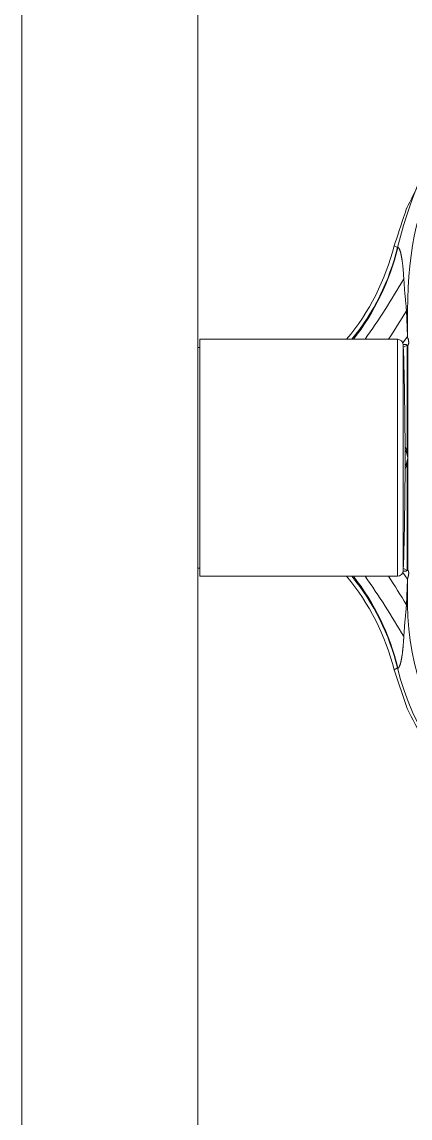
# Model space of a CAD drawing. Header units: millimetres. Extents: x 214 to 1190, y -192 to 1092.
# Drawn here: x 1045.3726 to 1045.4388, y 68.5922 to 68.779 of the extents above; entities that cross this region are included whole.
import ezdxf

# ---------------------------------------------------------------- set-up
doc = ezdxf.new("R2010")
doc.units = ezdxf.units.MM
doc.layers.add('I-ARQ', color=8, linetype='Continuous', lineweight=0)

msp = doc.modelspace()

# ---------------------------------------------------------------- linework, layer by layer
at = {"layer": 'I-ARQ'}
for p, q in [((1045.37263, 67.9947), (1045.37263, 69.2047)), ((1045.40263, 67.9947), (1045.40263, 69.2047))]:
    msp.add_line(p, q, dxfattribs=at)
at = {"layer": 'I-ARQ', "lineweight": 5}
for points, knots in [([(1045.48071, 68.7757), (1045.48071, 68.7757), (1045.47396, 68.77516), (1045.47396, 68.77516), (1045.47396, 68.77516), (1045.47396, 68.77516), (1045.46736, 68.77365), (1045.46736, 68.77365), (1045.46736, 68.77365), (1045.46736, 68.77365), (1045.46105, 68.7712), (1045.46105, 68.7712), (1045.46105, 68.7712), (1045.46105, 68.7712), (1045.45517, 68.76785), (1045.45517, 68.76785), (1045.45517, 68.76785), (1045.45517, 68.76785), (1045.44984, 68.76369), (1045.44984, 68.76369), (1045.44984, 68.76369), (1045.44984, 68.76369), (1045.44518, 68.75879), (1045.44518, 68.75879), (1045.44518, 68.75879), (1045.44518, 68.75879), (1045.44129, 68.75327), (1045.44129, 68.75327), (1045.44129, 68.75327), (1045.44129, 68.75327), (1045.43824, 68.74724), (1045.43824, 68.74724), (1045.43824, 68.74724), (1045.43824, 68.74724), (1045.43611, 68.74083), (1045.43611, 68.74083)], [0, 0, 0, 0, 0.111111, 0.111111, 0.111111, 0.166667, 0.222222, 0.222222, 0.222222, 0.277778, 0.333333, 0.333333, 0.333333, 0.388889, 0.444444, 0.444444, 0.444444, 0.5, 0.555556, 0.555556, 0.555556, 0.611111, 0.666667, 0.666667, 0.666667, 0.722222, 0.777778, 0.777778, 0.777778, 0.833333, 0.888889, 0.888889, 0.888889, 0.944444, 1, 1, 1, 1]), ([(1045.52544, 68.73705), (1045.52197, 68.75832), (1045.504, 68.7742), (1045.48247, 68.77503), (1045.48247, 68.77503), (1045.46094, 68.77587), (1045.4418, 68.76143), (1045.43668, 68.7405)], [0, 0, 0, 0, 0.5, 0.5, 0.5, 0.75, 1, 1, 1, 1]), ([(1045.52249, 68.73657), (1045.51893, 68.75833), (1045.49927, 68.77372), (1045.47729, 68.77194), (1045.47729, 68.77194), (1045.45531, 68.77015), (1045.43838, 68.75179), (1045.43838, 68.72974)], [0, 0, 0, 0, 0.5, 0.5, 0.5, 0.75, 1, 1, 1, 1]), ([(1045.4367, 68.74049), (1045.4367, 68.74049), (1045.4367, 68.74049), (1045.4367, 68.74049), (1045.4367, 68.74049), (1045.4367, 68.74049), (1045.43669, 68.74048), (1045.43669, 68.74048), (1045.43669, 68.74048), (1045.43669, 68.74048), (1045.43669, 68.74048), (1045.43669, 68.74048), (1045.43669, 68.74048), (1045.43669, 68.74048), (1045.43669, 68.74048), (1045.43669, 68.74048), (1045.43669, 68.74048), (1045.43669, 68.74048), (1045.43669, 68.74048), (1045.43669, 68.74048), (1045.43669, 68.74048), (1045.43669, 68.74048), (1045.43669, 68.74049), (1045.43669, 68.74049), (1045.43669, 68.74049), (1045.43669, 68.74049), (1045.43669, 68.74049), (1045.43669, 68.74049), (1045.43669, 68.74049), (1045.43669, 68.74049), (1045.43668, 68.7405), (1045.43668, 68.7405)], [0, 0, 0, 0, 0.125, 0.125, 0.125, 0.1875, 0.25, 0.25, 0.25, 0.3125, 0.375, 0.375, 0.375, 0.4375, 0.5, 0.5, 0.5, 0.5625, 0.625, 0.625, 0.625, 0.6875, 0.75, 0.75, 0.75, 0.8125, 0.875, 0.875, 0.875, 0.9375, 1, 1, 1, 1]), ([(1045.43775, 68.73518), (1045.43775, 68.73518), (1045.4377, 68.73584), (1045.4377, 68.73584), (1045.4377, 68.73584), (1045.4377, 68.73584), (1045.43765, 68.73648), (1045.43765, 68.73648), (1045.43765, 68.73648), (1045.43765, 68.73648), (1045.43762, 68.7369), (1045.43762, 68.7369), (1045.43762, 68.7369), (1045.43762, 68.7369), (1045.43758, 68.7373), (1045.43758, 68.7373), (1045.43758, 68.7373), (1045.43758, 68.7373), (1045.43754, 68.7377), (1045.43754, 68.7377), (1045.43754, 68.7377), (1045.43754, 68.7377), (1045.43749, 68.73809), (1045.43749, 68.73809), (1045.43749, 68.73809), (1045.43749, 68.73809), (1045.43746, 68.73828), (1045.43746, 68.73828), (1045.43746, 68.73828), (1045.43746, 68.73828), (1045.43743, 68.73847), (1045.43743, 68.73847), (1045.43743, 68.73847), (1045.43743, 68.73847), (1045.43741, 68.73865), (1045.43741, 68.73865), (1045.43741, 68.73865), (1045.43741, 68.73865), (1045.43737, 68.73883), (1045.43737, 68.73883), (1045.43737, 68.73883), (1045.43737, 68.73883), (1045.43734, 68.73901), (1045.43734, 68.73901), (1045.43734, 68.73901), (1045.43734, 68.73901), (1045.43731, 68.73918), (1045.43731, 68.73918), (1045.43731, 68.73918), (1045.43731, 68.73918), (1045.43727, 68.73934), (1045.43727, 68.73934), (1045.43727, 68.73934), (1045.43727, 68.73934), (1045.43724, 68.7395), (1045.43724, 68.7395), (1045.43724, 68.7395), (1045.43724, 68.7395), (1045.4372, 68.73966), (1045.4372, 68.73966), (1045.4372, 68.73966), (1045.4372, 68.73966), (1045.43716, 68.7398), (1045.43716, 68.7398), (1045.43716, 68.7398), (1045.43716, 68.7398), (1045.43711, 68.73994), (1045.43711, 68.73994), (1045.43711, 68.73994), (1045.43711, 68.73994), (1045.43707, 68.74006), (1045.43707, 68.74006), (1045.43707, 68.74006), (1045.43707, 68.74006), (1045.43703, 68.74017), (1045.43703, 68.74017), (1045.43703, 68.74017), (1045.43703, 68.74017), (1045.43698, 68.74027), (1045.43698, 68.74027), (1045.43698, 68.74027), (1045.43698, 68.74027), (1045.43696, 68.74032), (1045.43696, 68.74032), (1045.43696, 68.74032), (1045.43696, 68.74032), (1045.43694, 68.74036), (1045.43694, 68.74036), (1045.43694, 68.74036), (1045.43694, 68.74036), (1045.43692, 68.74039), (1045.43692, 68.74039), (1045.43692, 68.74039), (1045.43692, 68.74039), (1045.43689, 68.74043), (1045.43689, 68.74043), (1045.43689, 68.74043), (1045.43689, 68.74043), (1045.43687, 68.74045), (1045.43687, 68.74045), (1045.43687, 68.74045), (1045.43687, 68.74045), (1045.43685, 68.74048), (1045.43685, 68.74048), (1045.43685, 68.74048), (1045.43685, 68.74048), (1045.43683, 68.74049), (1045.43683, 68.74049), (1045.43683, 68.74049), (1045.43683, 68.74049), (1045.43681, 68.74051), (1045.43681, 68.74051), (1045.43681, 68.74051), (1045.43681, 68.74051), (1045.43679, 68.74052), (1045.43679, 68.74052), (1045.43679, 68.74052), (1045.43679, 68.74052), (1045.43677, 68.74052), (1045.43677, 68.74052), (1045.43677, 68.74052), (1045.43677, 68.74052), (1045.43675, 68.74052), (1045.43675, 68.74052), (1045.43675, 68.74052), (1045.43675, 68.74052), (1045.43673, 68.74052), (1045.43673, 68.74052), (1045.43673, 68.74052), (1045.43673, 68.74052), (1045.43672, 68.74051), (1045.43672, 68.74051), (1045.43672, 68.74051), (1045.43672, 68.74051), (1045.4367, 68.74049), (1045.4367, 68.74049)], [0, 0, 0, 0, 0.029412, 0.029412, 0.029412, 0.044118, 0.058824, 0.058824, 0.058824, 0.073529, 0.088235, 0.088235, 0.088235, 0.102941, 0.117647, 0.117647, 0.117647, 0.132353, 0.147059, 0.147059, 0.147059, 0.161765, 0.176471, 0.176471, 0.176471, 0.191176, 0.205882, 0.205882, 0.205882, 0.220588, 0.235294, 0.235294, 0.235294, 0.25, 0.264706, 0.264706, 0.264706, 0.279412, 0.294118, 0.294118, 0.294118, 0.308824, 0.323529, 0.323529, 0.323529, 0.338235, 0.352941, 0.352941, 0.352941, 0.367647, 0.382353, 0.382353, 0.382353, 0.397059, 0.411765, 0.411765, 0.411765, 0.426471, 0.441176, 0.441176, 0.441176, 0.455882, 0.470588, 0.470588, 0.470588, 0.485294, 0.5, 0.5, 0.5, 0.514706, 0.529412, 0.529412, 0.529412, 0.544118, 0.558824, 0.558824, 0.558824, 0.573529, 0.588235, 0.588235, 0.588235, 0.602941, 0.617647, 0.617647, 0.617647, 0.632353, 0.647059, 0.647059, 0.647059, 0.661765, 0.676471, 0.676471, 0.676471, 0.691176, 0.705882, 0.705882, 0.705882, 0.720588, 0.735294, 0.735294, 0.735294, 0.75, 0.764706, 0.764706, 0.764706, 0.779412, 0.794118, 0.794118, 0.794118, 0.808824, 0.823529, 0.823529, 0.823529, 0.838235, 0.852941, 0.852941, 0.852941, 0.867647, 0.882353, 0.882353, 0.882353, 0.897059, 0.911765, 0.911765, 0.911765, 0.926471, 0.941176, 0.941176, 0.941176, 0.955882, 0.970588, 0.970588, 0.970588, 0.985294, 1, 1, 1, 1]), ([(1045.4382, 68.72974), (1045.4382, 68.72974), (1045.43818, 68.73003), (1045.43818, 68.73003), (1045.43818, 68.73003), (1045.43818, 68.73003), (1045.43815, 68.73032), (1045.43815, 68.73032), (1045.43815, 68.73032), (1045.43815, 68.73032), (1045.43813, 68.7306), (1045.43813, 68.7306), (1045.43813, 68.7306), (1045.43813, 68.7306), (1045.4381, 68.73089), (1045.4381, 68.73089), (1045.4381, 68.73089), (1045.4381, 68.73089), (1045.43807, 68.73118), (1045.43807, 68.73118), (1045.43807, 68.73118), (1045.43807, 68.73118), (1045.43805, 68.73139), (1045.43805, 68.73139), (1045.43805, 68.73139), (1045.43805, 68.73139), (1045.43801, 68.73181), (1045.43801, 68.73181), (1045.43801, 68.73181), (1045.43801, 68.73181), (1045.43794, 68.73253), (1045.43794, 68.73253), (1045.43794, 68.73253), (1045.43794, 68.73253), (1045.43787, 68.73336), (1045.43787, 68.73336), (1045.43787, 68.73336), (1045.43787, 68.73336), (1045.43781, 68.73425), (1045.43781, 68.73425), (1045.43781, 68.73425), (1045.43781, 68.73425), (1045.43775, 68.73518), (1045.43775, 68.73518)], [0, 0, 0, 0, 0.090909, 0.090909, 0.090909, 0.136364, 0.181818, 0.181818, 0.181818, 0.227273, 0.272727, 0.272727, 0.272727, 0.318182, 0.363636, 0.363636, 0.363636, 0.409091, 0.454545, 0.454545, 0.454545, 0.5, 0.545455, 0.545455, 0.545455, 0.590909, 0.636364, 0.636364, 0.636364, 0.681818, 0.727273, 0.727273, 0.727273, 0.772727, 0.818182, 0.818182, 0.818182, 0.863636, 0.909091, 0.909091, 0.909091, 0.954545, 1, 1, 1, 1]), ([(1045.43838, 68.72535), (1045.43838, 68.72535), (1045.43836, 68.72567), (1045.43836, 68.72567), (1045.43836, 68.72567), (1045.43836, 68.72567), (1045.43835, 68.726), (1045.43835, 68.726), (1045.43835, 68.726), (1045.43835, 68.726), (1045.43834, 68.72621), (1045.43834, 68.72621), (1045.43834, 68.72621), (1045.43834, 68.72621), (1045.43832, 68.72664), (1045.43832, 68.72664), (1045.43832, 68.72664), (1045.43832, 68.72664), (1045.4383, 68.72727), (1045.4383, 68.72727), (1045.4383, 68.72727), (1045.4383, 68.72727), (1045.43828, 68.7279), (1045.43828, 68.7279), (1045.43828, 68.7279), (1045.43828, 68.7279), (1045.43826, 68.72853), (1045.43826, 68.72853), (1045.43826, 68.72853), (1045.43826, 68.72853), (1045.43823, 68.72914), (1045.43823, 68.72914), (1045.43823, 68.72914), (1045.43823, 68.72914), (1045.43821, 68.72944), (1045.43821, 68.72944), (1045.43821, 68.72944), (1045.43821, 68.72944), (1045.4382, 68.72974), (1045.4382, 68.72974)], [0, 0, 0, 0, 0.1, 0.1, 0.1, 0.15, 0.2, 0.2, 0.2, 0.25, 0.3, 0.3, 0.3, 0.35, 0.4, 0.4, 0.4, 0.45, 0.5, 0.5, 0.5, 0.55, 0.6, 0.6, 0.6, 0.65, 0.7, 0.7, 0.7, 0.75, 0.8, 0.8, 0.8, 0.85, 0.9, 0.9, 0.9, 0.95, 1, 1, 1, 1]), ([(1045.43844, 68.72388), (1045.43844, 68.72388), (1045.43846, 68.72391), (1045.43846, 68.72391), (1045.43846, 68.72391), (1045.43846, 68.72391), (1045.43849, 68.72394), (1045.43849, 68.72394), (1045.43849, 68.72394), (1045.43849, 68.72394), (1045.43851, 68.72397), (1045.43851, 68.72397), (1045.43851, 68.72397), (1045.43851, 68.72397), (1045.43853, 68.72401), (1045.43853, 68.72401), (1045.43853, 68.72401), (1045.43853, 68.72401), (1045.43854, 68.72405), (1045.43854, 68.72405), (1045.43854, 68.72405), (1045.43854, 68.72405), (1045.43856, 68.72408), (1045.43856, 68.72408), (1045.43856, 68.72408), (1045.43856, 68.72408), (1045.43857, 68.72413), (1045.43857, 68.72413), (1045.43857, 68.72413), (1045.43857, 68.72413), (1045.43857, 68.72417), (1045.43857, 68.72417), (1045.43857, 68.72417), (1045.43857, 68.72417), (1045.43858, 68.72421), (1045.43858, 68.72421), (1045.43858, 68.72421), (1045.43858, 68.72421), (1045.43858, 68.72425), (1045.43858, 68.72425), (1045.43858, 68.72425), (1045.43858, 68.72425), (1045.43858, 68.72434), (1045.43858, 68.72434), (1045.43858, 68.72434), (1045.43858, 68.72434), (1045.43858, 68.72442), (1045.43858, 68.72442), (1045.43858, 68.72442), (1045.43858, 68.72442), (1045.43857, 68.72451), (1045.43857, 68.72451), (1045.43857, 68.72451), (1045.43857, 68.72451), (1045.43855, 68.72459), (1045.43855, 68.72459), (1045.43855, 68.72459), (1045.43855, 68.72459), (1045.43854, 68.72467), (1045.43854, 68.72467), (1045.43854, 68.72467), (1045.43854, 68.72467), (1045.43851, 68.72483), (1045.43851, 68.72483), (1045.43851, 68.72483), (1045.43851, 68.72483), (1045.43845, 68.72506), (1045.43845, 68.72506), (1045.43845, 68.72506), (1045.43845, 68.72506), (1045.43838, 68.72535), (1045.43838, 68.72535)], [0, 0, 0, 0, 0.055556, 0.055556, 0.055556, 0.083333, 0.111111, 0.111111, 0.111111, 0.138889, 0.166667, 0.166667, 0.166667, 0.194444, 0.222222, 0.222222, 0.222222, 0.25, 0.277778, 0.277778, 0.277778, 0.305556, 0.333333, 0.333333, 0.333333, 0.361111, 0.388889, 0.388889, 0.388889, 0.416667, 0.444444, 0.444444, 0.444444, 0.472222, 0.5, 0.5, 0.5, 0.527778, 0.555556, 0.555556, 0.555556, 0.583333, 0.611111, 0.611111, 0.611111, 0.638889, 0.666667, 0.666667, 0.666667, 0.694444, 0.722222, 0.722222, 0.722222, 0.75, 0.777778, 0.777778, 0.777778, 0.805556, 0.833333, 0.833333, 0.833333, 0.861111, 0.888889, 0.888889, 0.888889, 0.916667, 0.944444, 0.944444, 0.944444, 0.972222, 1, 1, 1, 1]), ([(1045.43833, 68.72388), (1045.43833, 68.72388), (1045.43832, 68.72389), (1045.43832, 68.72389), (1045.43832, 68.72389), (1045.43832, 68.72389), (1045.43829, 68.72391), (1045.43829, 68.72391), (1045.43829, 68.72391), (1045.43829, 68.72391), (1045.43826, 68.72394), (1045.43826, 68.72394), (1045.43826, 68.72394), (1045.43826, 68.72394), (1045.43822, 68.72396), (1045.43822, 68.72396), (1045.43822, 68.72396), (1045.43822, 68.72396), (1045.43818, 68.72398), (1045.43818, 68.72398), (1045.43818, 68.72398), (1045.43818, 68.72398), (1045.43814, 68.72399), (1045.43814, 68.72399), (1045.43814, 68.72399), (1045.43814, 68.72399), (1045.43811, 68.72401), (1045.43811, 68.72401), (1045.43811, 68.72401), (1045.43811, 68.72401), (1045.43807, 68.72401), (1045.43807, 68.72401), (1045.43807, 68.72401), (1045.43807, 68.72401), (1045.43802, 68.72402), (1045.43802, 68.72402), (1045.43802, 68.72402), (1045.43802, 68.72402), (1045.43798, 68.72402), (1045.43798, 68.72402), (1045.43798, 68.72402), (1045.43798, 68.72402), (1045.43793, 68.72402), (1045.43793, 68.72402), (1045.43793, 68.72402), (1045.43793, 68.72402), (1045.43789, 68.72402), (1045.43789, 68.72402), (1045.43789, 68.72402), (1045.43789, 68.72402), (1045.43784, 68.72401), (1045.43784, 68.72401), (1045.43784, 68.72401), (1045.43784, 68.72401), (1045.43779, 68.724), (1045.43779, 68.724), (1045.43779, 68.724), (1045.43779, 68.724), (1045.4377, 68.72398), (1045.4377, 68.72398), (1045.4377, 68.72398), (1045.4377, 68.72398), (1045.43765, 68.72397), (1045.43765, 68.72397)], [0, 0, 0, 0, 0.0625, 0.0625, 0.0625, 0.09375, 0.125, 0.125, 0.125, 0.15625, 0.1875, 0.1875, 0.1875, 0.21875, 0.25, 0.25, 0.25, 0.28125, 0.3125, 0.3125, 0.3125, 0.34375, 0.375, 0.375, 0.375, 0.40625, 0.4375, 0.4375, 0.4375, 0.46875, 0.5, 0.5, 0.5, 0.53125, 0.5625, 0.5625, 0.5625, 0.59375, 0.625, 0.625, 0.625, 0.65625, 0.6875, 0.6875, 0.6875, 0.71875, 0.75, 0.75, 0.75, 0.78125, 0.8125, 0.8125, 0.8125, 0.84375, 0.875, 0.875, 0.875, 0.90625, 0.9375, 0.9375, 0.9375, 0.96875, 1, 1, 1, 1]), ([(1045.43834, 68.70564), (1045.43834, 68.70564), (1045.43834, 68.71739), (1045.43834, 68.71739), (1045.43834, 68.71739), (1045.43834, 68.71739), (1045.43834, 68.72182), (1045.43834, 68.72182), (1045.43834, 68.72182), (1045.43834, 68.72182), (1045.43834, 68.72287), (1045.43834, 68.72287), (1045.43834, 68.72287), (1045.43834, 68.72287), (1045.43834, 68.72338), (1045.43834, 68.72338), (1045.43834, 68.72338), (1045.43834, 68.72338), (1045.43834, 68.72363), (1045.43834, 68.72363), (1045.43834, 68.72363), (1045.43834, 68.72363), (1045.43834, 68.72375), (1045.43834, 68.72375), (1045.43834, 68.72375), (1045.43834, 68.72375), (1045.43834, 68.72381), (1045.43834, 68.72381), (1045.43834, 68.72381), (1045.43834, 68.72381), (1045.43834, 68.72384), (1045.43834, 68.72384), (1045.43834, 68.72384), (1045.43834, 68.72384), (1045.43833, 68.72388), (1045.43833, 68.72388)], [0, 0, 0, 0, 0.111111, 0.111111, 0.111111, 0.166667, 0.222222, 0.222222, 0.222222, 0.277778, 0.333333, 0.333333, 0.333333, 0.388889, 0.444444, 0.444444, 0.444444, 0.5, 0.555556, 0.555556, 0.555556, 0.611111, 0.666667, 0.666667, 0.666667, 0.722222, 0.777778, 0.777778, 0.777778, 0.833333, 0.888889, 0.888889, 0.888889, 0.944444, 1, 1, 1, 1]), ([(1045.43843, 68.7047), (1045.43843, 68.7047), (1045.43843, 68.71702), (1045.43843, 68.71702), (1045.43843, 68.71702), (1045.43843, 68.71702), (1045.43843, 68.72171), (1045.43843, 68.72171), (1045.43843, 68.72171), (1045.43843, 68.72171), (1045.43843, 68.72281), (1045.43843, 68.72281), (1045.43843, 68.72281), (1045.43843, 68.72281), (1045.43843, 68.72335), (1045.43843, 68.72335), (1045.43843, 68.72335), (1045.43843, 68.72335), (1045.43843, 68.72362), (1045.43843, 68.72362), (1045.43843, 68.72362), (1045.43843, 68.72362), (1045.43843, 68.72375), (1045.43843, 68.72375), (1045.43843, 68.72375), (1045.43843, 68.72375), (1045.43843, 68.72381), (1045.43843, 68.72381), (1045.43843, 68.72381), (1045.43843, 68.72381), (1045.43843, 68.72384), (1045.43843, 68.72384), (1045.43843, 68.72384), (1045.43843, 68.72384), (1045.43844, 68.72388), (1045.43844, 68.72388)], [0, 0, 0, 0, 0.111111, 0.111111, 0.111111, 0.166667, 0.222222, 0.222222, 0.222222, 0.277778, 0.333333, 0.333333, 0.333333, 0.388889, 0.444444, 0.444444, 0.444444, 0.5, 0.555556, 0.555556, 0.555556, 0.611111, 0.666667, 0.666667, 0.666667, 0.722222, 0.777778, 0.777778, 0.777778, 0.833333, 0.888889, 0.888889, 0.888889, 0.944444, 1, 1, 1, 1]), ([(1045.40263, 68.71217), (1045.40263, 68.71217), (1045.40263, 68.71217), (1045.40263, 68.71217), (1045.40263, 68.71217), (1045.40263, 68.71217), (1045.40263, 68.71217), (1045.40263, 68.71217), (1045.40263, 68.71217), (1045.40263, 68.71217), (1045.40263, 68.71217), (1045.40263, 68.71217), (1045.40263, 68.71217), (1045.40263, 68.71217), (1045.40263, 68.71217), (1045.40263, 68.71217), (1045.40263, 68.71217), (1045.40263, 68.71217), (1045.40263, 68.71217), (1045.40263, 68.71217), (1045.40263, 68.71217), (1045.40263, 68.71217), (1045.40263, 68.71217), (1045.40263, 68.71217), (1045.40263, 68.71217), (1045.40263, 68.71217), (1045.40263, 68.71217), (1045.40263, 68.71217), (1045.40263, 68.71217), (1045.40263, 68.71217), (1045.40263, 68.71217), (1045.40263, 68.71217), (1045.40263, 68.71217), (1045.40263, 68.71217), (1045.40263, 68.71217), (1045.40263, 68.71217)], [0, 0, 0, 0, 0.111111, 0.111111, 0.111111, 0.166667, 0.222222, 0.222222, 0.222222, 0.277778, 0.333333, 0.333333, 0.333333, 0.388889, 0.444444, 0.444444, 0.444444, 0.5, 0.555556, 0.555556, 0.555556, 0.611111, 0.666667, 0.666667, 0.666667, 0.722222, 0.777778, 0.777778, 0.777778, 0.833333, 0.888889, 0.888889, 0.888889, 0.944444, 1, 1, 1, 1]), ([(1045.43844, 68.68551), (1045.43844, 68.68551), (1045.43843, 68.68555), (1045.43843, 68.68555), (1045.43843, 68.68555), (1045.43843, 68.68555), (1045.43843, 68.68557), (1045.43843, 68.68557), (1045.43843, 68.68557), (1045.43843, 68.68557), (1045.43843, 68.68562), (1045.43843, 68.68562), (1045.43843, 68.68562), (1045.43843, 68.68562), (1045.43843, 68.68573), (1045.43843, 68.68573), (1045.43843, 68.68573), (1045.43843, 68.68573), (1045.43843, 68.68594), (1045.43843, 68.68594), (1045.43843, 68.68594), (1045.43843, 68.68594), (1045.43843, 68.68637), (1045.43843, 68.68637), (1045.43843, 68.68637), (1045.43843, 68.68637), (1045.43843, 68.68725), (1045.43843, 68.68725), (1045.43843, 68.68725), (1045.43843, 68.68725), (1045.43843, 68.69091), (1045.43843, 68.69091), (1045.43843, 68.69091), (1045.43843, 68.69091), (1045.43843, 68.7047), (1045.43843, 68.7047)], [0, 0, 0, 0, 0.111111, 0.111111, 0.111111, 0.166667, 0.222222, 0.222222, 0.222222, 0.277778, 0.333333, 0.333333, 0.333333, 0.388889, 0.444444, 0.444444, 0.444444, 0.5, 0.555556, 0.555556, 0.555556, 0.611111, 0.666667, 0.666667, 0.666667, 0.722222, 0.777778, 0.777778, 0.777778, 0.833333, 0.888889, 0.888889, 0.888889, 0.944444, 1, 1, 1, 1]), ([(1045.43833, 68.68551), (1045.43833, 68.68551), (1045.43834, 68.68555), (1045.43834, 68.68555), (1045.43834, 68.68555), (1045.43834, 68.68555), (1045.43834, 68.68557), (1045.43834, 68.68557), (1045.43834, 68.68557), (1045.43834, 68.68557), (1045.43834, 68.68562), (1045.43834, 68.68562), (1045.43834, 68.68562), (1045.43834, 68.68562), (1045.43834, 68.68572), (1045.43834, 68.68572), (1045.43834, 68.68572), (1045.43834, 68.68572), (1045.43834, 68.68592), (1045.43834, 68.68592), (1045.43834, 68.68592), (1045.43834, 68.68592), (1045.43834, 68.68633), (1045.43834, 68.68633), (1045.43834, 68.68633), (1045.43834, 68.68633), (1045.43834, 68.68717), (1045.43834, 68.68717), (1045.43834, 68.68717), (1045.43834, 68.68717), (1045.43834, 68.69066), (1045.43834, 68.69066), (1045.43834, 68.69066), (1045.43834, 68.69066), (1045.43834, 68.70375), (1045.43834, 68.70375)], [0, 0, 0, 0, 0.111111, 0.111111, 0.111111, 0.166667, 0.222222, 0.222222, 0.222222, 0.277778, 0.333333, 0.333333, 0.333333, 0.388889, 0.444444, 0.444444, 0.444444, 0.5, 0.555556, 0.555556, 0.555556, 0.611111, 0.666667, 0.666667, 0.666667, 0.722222, 0.777778, 0.777778, 0.777778, 0.833333, 0.888889, 0.888889, 0.888889, 0.944444, 1, 1, 1, 1]), ([(1045.43765, 68.68542), (1045.43765, 68.68542), (1045.43774, 68.6854), (1045.43774, 68.6854), (1045.43774, 68.6854), (1045.43774, 68.6854), (1045.43782, 68.68538), (1045.43782, 68.68538), (1045.43782, 68.68538), (1045.43782, 68.68538), (1045.43786, 68.68538), (1045.43786, 68.68538), (1045.43786, 68.68538), (1045.43786, 68.68538), (1045.4379, 68.68537), (1045.4379, 68.68537), (1045.4379, 68.68537), (1045.4379, 68.68537), (1045.43794, 68.68537), (1045.43794, 68.68537), (1045.43794, 68.68537), (1045.43794, 68.68537), (1045.43798, 68.68537), (1045.43798, 68.68537), (1045.43798, 68.68537), (1045.43798, 68.68537), (1045.43802, 68.68537), (1045.43802, 68.68537), (1045.43802, 68.68537), (1045.43802, 68.68537), (1045.43806, 68.68538), (1045.43806, 68.68538), (1045.43806, 68.68538), (1045.43806, 68.68538), (1045.4381, 68.68539), (1045.4381, 68.68539), (1045.4381, 68.68539), (1045.4381, 68.68539), (1045.43813, 68.6854), (1045.43813, 68.6854), (1045.43813, 68.6854), (1045.43813, 68.6854), (1045.43817, 68.68541), (1045.43817, 68.68541), (1045.43817, 68.68541), (1045.43817, 68.68541), (1045.4382, 68.68542), (1045.4382, 68.68542), (1045.4382, 68.68542), (1045.4382, 68.68542), (1045.43823, 68.68544), (1045.43823, 68.68544), (1045.43823, 68.68544), (1045.43823, 68.68544), (1045.43826, 68.68546), (1045.43826, 68.68546), (1045.43826, 68.68546), (1045.43826, 68.68546), (1045.4383, 68.68548), (1045.4383, 68.68548), (1045.4383, 68.68548), (1045.4383, 68.68548), (1045.43832, 68.6855), (1045.43832, 68.6855), (1045.43832, 68.6855), (1045.43832, 68.6855), (1045.43833, 68.68551), (1045.43833, 68.68551)], [0, 0, 0, 0, 0.058824, 0.058824, 0.058824, 0.088235, 0.117647, 0.117647, 0.117647, 0.147059, 0.176471, 0.176471, 0.176471, 0.205882, 0.235294, 0.235294, 0.235294, 0.264706, 0.294118, 0.294118, 0.294118, 0.323529, 0.352941, 0.352941, 0.352941, 0.382353, 0.411765, 0.411765, 0.411765, 0.441176, 0.470588, 0.470588, 0.470588, 0.5, 0.529412, 0.529412, 0.529412, 0.558824, 0.588235, 0.588235, 0.588235, 0.617647, 0.647059, 0.647059, 0.647059, 0.676471, 0.705882, 0.705882, 0.705882, 0.735294, 0.764706, 0.764706, 0.764706, 0.794118, 0.823529, 0.823529, 0.823529, 0.852941, 0.882353, 0.882353, 0.882353, 0.911765, 0.941176, 0.941176, 0.941176, 0.970588, 1, 1, 1, 1]), ([(1045.43838, 68.68404), (1045.43838, 68.68404), (1045.43847, 68.68441), (1045.43847, 68.68441), (1045.43847, 68.68441), (1045.43847, 68.68441), (1045.43852, 68.68461), (1045.43852, 68.68461), (1045.43852, 68.68461), (1045.43852, 68.68461), (1045.43854, 68.68474), (1045.43854, 68.68474), (1045.43854, 68.68474), (1045.43854, 68.68474), (1045.43857, 68.68487), (1045.43857, 68.68487), (1045.43857, 68.68487), (1045.43857, 68.68487), (1045.43858, 68.68496), (1045.43858, 68.68496), (1045.43858, 68.68496), (1045.43858, 68.68496), (1045.43858, 68.68506), (1045.43858, 68.68506), (1045.43858, 68.68506), (1045.43858, 68.68506), (1045.43858, 68.6851), (1045.43858, 68.6851), (1045.43858, 68.6851), (1045.43858, 68.6851), (1045.43858, 68.68515), (1045.43858, 68.68515), (1045.43858, 68.68515), (1045.43858, 68.68515), (1045.43858, 68.6852), (1045.43858, 68.6852), (1045.43858, 68.6852), (1045.43858, 68.6852), (1045.43857, 68.68524), (1045.43857, 68.68524), (1045.43857, 68.68524), (1045.43857, 68.68524), (1045.43856, 68.68529), (1045.43856, 68.68529), (1045.43856, 68.68529), (1045.43856, 68.68529), (1045.43855, 68.68533), (1045.43855, 68.68533), (1045.43855, 68.68533), (1045.43855, 68.68533), (1045.43853, 68.68537), (1045.43853, 68.68537), (1045.43853, 68.68537), (1045.43853, 68.68537), (1045.43852, 68.68541), (1045.43852, 68.68541), (1045.43852, 68.68541), (1045.43852, 68.68541), (1045.43849, 68.68545), (1045.43849, 68.68545), (1045.43849, 68.68545), (1045.43849, 68.68545), (1045.43847, 68.68548), (1045.43847, 68.68548), (1045.43847, 68.68548), (1045.43847, 68.68548), (1045.43845, 68.68549), (1045.43845, 68.68549), (1045.43845, 68.68549), (1045.43845, 68.68549), (1045.43844, 68.68551), (1045.43844, 68.68551)], [0, 0, 0, 0, 0.055556, 0.055556, 0.055556, 0.083333, 0.111111, 0.111111, 0.111111, 0.138889, 0.166667, 0.166667, 0.166667, 0.194444, 0.222222, 0.222222, 0.222222, 0.25, 0.277778, 0.277778, 0.277778, 0.305556, 0.333333, 0.333333, 0.333333, 0.361111, 0.388889, 0.388889, 0.388889, 0.416667, 0.444444, 0.444444, 0.444444, 0.472222, 0.5, 0.5, 0.5, 0.527778, 0.555556, 0.555556, 0.555556, 0.583333, 0.611111, 0.611111, 0.611111, 0.638889, 0.666667, 0.666667, 0.666667, 0.694444, 0.722222, 0.722222, 0.722222, 0.75, 0.777778, 0.777778, 0.777778, 0.805556, 0.833333, 0.833333, 0.833333, 0.861111, 0.888889, 0.888889, 0.888889, 0.916667, 0.944444, 0.944444, 0.944444, 0.972222, 1, 1, 1, 1]), ([(1045.43838, 68.68404), (1045.43838, 68.68404), (1045.43836, 68.68372), (1045.43836, 68.68372), (1045.43836, 68.68372), (1045.43836, 68.68372), (1045.43835, 68.6834), (1045.43835, 68.6834), (1045.43835, 68.6834), (1045.43835, 68.6834), (1045.43834, 68.68318), (1045.43834, 68.68318), (1045.43834, 68.68318), (1045.43834, 68.68318), (1045.43832, 68.68276), (1045.43832, 68.68276), (1045.43832, 68.68276), (1045.43832, 68.68276), (1045.4383, 68.68212), (1045.4383, 68.68212), (1045.4383, 68.68212), (1045.4383, 68.68212), (1045.43828, 68.68149), (1045.43828, 68.68149), (1045.43828, 68.68149), (1045.43828, 68.68149), (1045.43826, 68.68086), (1045.43826, 68.68086), (1045.43826, 68.68086), (1045.43826, 68.68086), (1045.43823, 68.68025), (1045.43823, 68.68025), (1045.43823, 68.68025), (1045.43823, 68.68025), (1045.43821, 68.67995), (1045.43821, 68.67995), (1045.43821, 68.67995), (1045.43821, 68.67995), (1045.4382, 68.67965), (1045.4382, 68.67965)], [0, 0, 0, 0, 0.1, 0.1, 0.1, 0.15, 0.2, 0.2, 0.2, 0.25, 0.3, 0.3, 0.3, 0.35, 0.4, 0.4, 0.4, 0.45, 0.5, 0.5, 0.5, 0.55, 0.6, 0.6, 0.6, 0.65, 0.7, 0.7, 0.7, 0.75, 0.8, 0.8, 0.8, 0.85, 0.9, 0.9, 0.9, 0.95, 1, 1, 1, 1]), ([(1045.43775, 68.67422), (1045.43775, 68.67422), (1045.43781, 68.67514), (1045.43781, 68.67514), (1045.43781, 68.67514), (1045.43781, 68.67514), (1045.43787, 68.67604), (1045.43787, 68.67604), (1045.43787, 68.67604), (1045.43787, 68.67604), (1045.43794, 68.67686), (1045.43794, 68.67686), (1045.43794, 68.67686), (1045.43794, 68.67686), (1045.43801, 68.67759), (1045.43801, 68.67759), (1045.43801, 68.67759), (1045.43801, 68.67759), (1045.43805, 68.678), (1045.43805, 68.678), (1045.43805, 68.678), (1045.43805, 68.678), (1045.43807, 68.67821), (1045.43807, 68.67821), (1045.43807, 68.67821), (1045.43807, 68.67821), (1045.4381, 68.6785), (1045.4381, 68.6785), (1045.4381, 68.6785), (1045.4381, 68.6785), (1045.43813, 68.67879), (1045.43813, 68.67879), (1045.43813, 68.67879), (1045.43813, 68.67879), (1045.43815, 68.67908), (1045.43815, 68.67908), (1045.43815, 68.67908), (1045.43815, 68.67908), (1045.43818, 68.67936), (1045.43818, 68.67936), (1045.43818, 68.67936), (1045.43818, 68.67936), (1045.4382, 68.67965), (1045.4382, 68.67965)], [0, 0, 0, 0, 0.090909, 0.090909, 0.090909, 0.136364, 0.181818, 0.181818, 0.181818, 0.227273, 0.272727, 0.272727, 0.272727, 0.318182, 0.363636, 0.363636, 0.363636, 0.409091, 0.454545, 0.454545, 0.454545, 0.5, 0.545455, 0.545455, 0.545455, 0.590909, 0.636364, 0.636364, 0.636364, 0.681818, 0.727273, 0.727273, 0.727273, 0.772727, 0.818182, 0.818182, 0.818182, 0.863636, 0.909091, 0.909091, 0.909091, 0.954545, 1, 1, 1, 1]), ([(1045.43838, 68.67965), (1045.43838, 68.6576), (1045.45531, 68.63924), (1045.47729, 68.63746), (1045.47729, 68.63746), (1045.49927, 68.63568), (1045.51893, 68.65106), (1045.52249, 68.67282)], [0, 0, 0, 0, 0.5, 0.5, 0.5, 0.75, 1, 1, 1, 1]), ([(1045.4367, 68.6689), (1045.4367, 68.6689), (1045.43672, 68.66889), (1045.43672, 68.66889), (1045.43672, 68.66889), (1045.43672, 68.66889), (1045.43673, 68.66888), (1045.43673, 68.66888), (1045.43673, 68.66888), (1045.43673, 68.66888), (1045.43675, 68.66887), (1045.43675, 68.66887), (1045.43675, 68.66887), (1045.43675, 68.66887), (1045.43677, 68.66887), (1045.43677, 68.66887), (1045.43677, 68.66887), (1045.43677, 68.66887), (1045.43679, 68.66888), (1045.43679, 68.66888), (1045.43679, 68.66888), (1045.43679, 68.66888), (1045.43681, 68.66888), (1045.43681, 68.66888), (1045.43681, 68.66888), (1045.43681, 68.66888), (1045.43683, 68.6689), (1045.43683, 68.6689), (1045.43683, 68.6689), (1045.43683, 68.6689), (1045.43685, 68.66892), (1045.43685, 68.66892), (1045.43685, 68.66892), (1045.43685, 68.66892), (1045.43687, 68.66894), (1045.43687, 68.66894), (1045.43687, 68.66894), (1045.43687, 68.66894), (1045.43689, 68.66897), (1045.43689, 68.66897), (1045.43689, 68.66897), (1045.43689, 68.66897), (1045.43691, 68.669), (1045.43691, 68.669), (1045.43691, 68.669), (1045.43691, 68.669), (1045.43694, 68.66904), (1045.43694, 68.66904), (1045.43694, 68.66904), (1045.43694, 68.66904), (1045.43696, 68.66908), (1045.43696, 68.66908), (1045.43696, 68.66908), (1045.43696, 68.66908), (1045.43698, 68.66912), (1045.43698, 68.66912), (1045.43698, 68.66912), (1045.43698, 68.66912), (1045.43702, 68.66922), (1045.43702, 68.66922), (1045.43702, 68.66922), (1045.43702, 68.66922), (1045.43707, 68.66933), (1045.43707, 68.66933), (1045.43707, 68.66933), (1045.43707, 68.66933), (1045.43711, 68.66946), (1045.43711, 68.66946), (1045.43711, 68.66946), (1045.43711, 68.66946), (1045.43716, 68.66959), (1045.43716, 68.66959), (1045.43716, 68.66959), (1045.43716, 68.66959), (1045.4372, 68.66974), (1045.4372, 68.66974), (1045.4372, 68.66974), (1045.4372, 68.66974), (1045.43724, 68.66989), (1045.43724, 68.66989), (1045.43724, 68.66989), (1045.43724, 68.66989), (1045.43727, 68.67005), (1045.43727, 68.67005), (1045.43727, 68.67005), (1045.43727, 68.67005), (1045.43731, 68.67021), (1045.43731, 68.67021), (1045.43731, 68.67021), (1045.43731, 68.67021), (1045.43734, 68.67039), (1045.43734, 68.67039), (1045.43734, 68.67039), (1045.43734, 68.67039), (1045.43737, 68.67056), (1045.43737, 68.67056), (1045.43737, 68.67056), (1045.43737, 68.67056), (1045.43741, 68.67074), (1045.43741, 68.67074), (1045.43741, 68.67074), (1045.43741, 68.67074), (1045.43743, 68.67093), (1045.43743, 68.67093), (1045.43743, 68.67093), (1045.43743, 68.67093), (1045.43746, 68.67111), (1045.43746, 68.67111), (1045.43746, 68.67111), (1045.43746, 68.67111), (1045.43751, 68.6715), (1045.43751, 68.6715), (1045.43751, 68.6715), (1045.43751, 68.6715), (1045.43756, 68.67189), (1045.43756, 68.67189), (1045.43756, 68.67189), (1045.43756, 68.67189), (1045.4376, 68.67229), (1045.4376, 68.67229), (1045.4376, 68.67229), (1045.4376, 68.67229), (1045.43764, 68.6727), (1045.43764, 68.6727), (1045.43764, 68.6727), (1045.43764, 68.6727), (1045.43767, 68.67312), (1045.43767, 68.67312), (1045.43767, 68.67312), (1045.43767, 68.67312), (1045.43772, 68.67377), (1045.43772, 68.67377), (1045.43772, 68.67377), (1045.43772, 68.67377), (1045.43775, 68.67422), (1045.43775, 68.67422)], [0, 0, 0, 0, 0.029412, 0.029412, 0.029412, 0.044118, 0.058824, 0.058824, 0.058824, 0.073529, 0.088235, 0.088235, 0.088235, 0.102941, 0.117647, 0.117647, 0.117647, 0.132353, 0.147059, 0.147059, 0.147059, 0.161765, 0.176471, 0.176471, 0.176471, 0.191176, 0.205882, 0.205882, 0.205882, 0.220588, 0.235294, 0.235294, 0.235294, 0.25, 0.264706, 0.264706, 0.264706, 0.279412, 0.294118, 0.294118, 0.294118, 0.308824, 0.323529, 0.323529, 0.323529, 0.338235, 0.352941, 0.352941, 0.352941, 0.367647, 0.382353, 0.382353, 0.382353, 0.397059, 0.411765, 0.411765, 0.411765, 0.426471, 0.441176, 0.441176, 0.441176, 0.455882, 0.470588, 0.470588, 0.470588, 0.485294, 0.5, 0.5, 0.5, 0.514706, 0.529412, 0.529412, 0.529412, 0.544118, 0.558824, 0.558824, 0.558824, 0.573529, 0.588235, 0.588235, 0.588235, 0.602941, 0.617647, 0.617647, 0.617647, 0.632353, 0.647059, 0.647059, 0.647059, 0.661765, 0.676471, 0.676471, 0.676471, 0.691176, 0.705882, 0.705882, 0.705882, 0.720588, 0.735294, 0.735294, 0.735294, 0.75, 0.764706, 0.764706, 0.764706, 0.779412, 0.794118, 0.794118, 0.794118, 0.808824, 0.823529, 0.823529, 0.823529, 0.838235, 0.852941, 0.852941, 0.852941, 0.867647, 0.882353, 0.882353, 0.882353, 0.897059, 0.911765, 0.911765, 0.911765, 0.926471, 0.941176, 0.941176, 0.941176, 0.955882, 0.970588, 0.970588, 0.970588, 0.985294, 1, 1, 1, 1]), ([(1045.43668, 68.66889), (1045.4418, 68.64796), (1045.46094, 68.63352), (1045.48247, 68.63436), (1045.48247, 68.63436), (1045.504, 68.6352), (1045.52197, 68.65108), (1045.52544, 68.67234)], [0, 0, 0, 0, 0.5, 0.5, 0.5, 0.75, 1, 1, 1, 1]), ([(1045.43668, 68.66889), (1045.43668, 68.66889), (1045.43669, 68.6689), (1045.43669, 68.6689), (1045.43669, 68.6689), (1045.43669, 68.6689), (1045.43669, 68.66891), (1045.43669, 68.66891), (1045.43669, 68.66891), (1045.43669, 68.66891), (1045.43669, 68.66891), (1045.43669, 68.66891), (1045.43669, 68.66891), (1045.43669, 68.66891), (1045.43669, 68.66891), (1045.43669, 68.66891), (1045.43669, 68.66891), (1045.43669, 68.66891), (1045.43669, 68.66891), (1045.43669, 68.66891), (1045.43669, 68.66891), (1045.43669, 68.66891), (1045.43669, 68.66891), (1045.43669, 68.66891), (1045.43669, 68.66891), (1045.43669, 68.66891), (1045.4367, 68.66891), (1045.4367, 68.66891), (1045.4367, 68.66891), (1045.4367, 68.66891), (1045.4367, 68.6689), (1045.4367, 68.6689)], [0, 0, 0, 0, 0.125, 0.125, 0.125, 0.1875, 0.25, 0.25, 0.25, 0.3125, 0.375, 0.375, 0.375, 0.4375, 0.5, 0.5, 0.5, 0.5625, 0.625, 0.625, 0.625, 0.6875, 0.75, 0.75, 0.75, 0.8125, 0.875, 0.875, 0.875, 0.9375, 1, 1, 1, 1]), ([(1045.43611, 68.66856), (1045.43611, 68.66856), (1045.43824, 68.66215), (1045.43824, 68.66215), (1045.43824, 68.66215), (1045.43824, 68.66215), (1045.44129, 68.65612), (1045.44129, 68.65612), (1045.44129, 68.65612), (1045.44129, 68.65612), (1045.44518, 68.6506), (1045.44518, 68.6506), (1045.44518, 68.6506), (1045.44518, 68.6506), (1045.44984, 68.64571), (1045.44984, 68.64571), (1045.44984, 68.64571), (1045.44984, 68.64571), (1045.45517, 68.64154), (1045.45517, 68.64154), (1045.45517, 68.64154), (1045.45517, 68.64154), (1045.46105, 68.63819), (1045.46105, 68.63819), (1045.46105, 68.63819), (1045.46105, 68.63819), (1045.46736, 68.63574), (1045.46736, 68.63574), (1045.46736, 68.63574), (1045.46736, 68.63574), (1045.47396, 68.63423), (1045.47396, 68.63423), (1045.47396, 68.63423), (1045.47396, 68.63423), (1045.48071, 68.6337), (1045.48071, 68.6337)], [0, 0, 0, 0, 0.111111, 0.111111, 0.111111, 0.166667, 0.222222, 0.222222, 0.222222, 0.277778, 0.333333, 0.333333, 0.333333, 0.388889, 0.444444, 0.444444, 0.444444, 0.5, 0.555556, 0.555556, 0.555556, 0.611111, 0.666667, 0.666667, 0.666667, 0.722222, 0.777778, 0.777778, 0.777778, 0.833333, 0.888889, 0.888889, 0.888889, 0.944444, 1, 1, 1, 1])]:
    msp.add_open_spline(points, degree=3, knots=knots, dxfattribs=at)
for points in [[(1045.428, 68.72488), (1045.43186, 68.72953), (1045.43463, 68.73498), (1045.43611, 68.74083)], [(1045.4289, 68.72488), (1045.4326, 68.72946), (1045.43526, 68.73479), (1045.43669, 68.7405)], [(1045.42914, 68.72488), (1045.43276, 68.72947), (1045.43534, 68.7348), (1045.4367, 68.74049)], [(1045.43668, 68.7405), (1045.43668, 68.7405), (1045.43611, 68.74083), (1045.43611, 68.74083)], [(1045.43668, 68.74049), (1045.43668, 68.74049), (1045.4367, 68.74049), (1045.4367, 68.74049)], [(1045.43669, 68.74051), (1045.43669, 68.74051), (1045.43669, 68.74048), (1045.43669, 68.74048)], [(1045.43113, 68.72488), (1045.43349, 68.72821), (1045.4357, 68.73165), (1045.43775, 68.73518)], [(1045.43516, 68.72488), (1045.43618, 68.7265), (1045.43719, 68.72812), (1045.4382, 68.72974)], [(1045.43838, 68.72724), (1045.43838, 68.72724), (1045.43838, 68.72974), (1045.43838, 68.72974)], [(1045.43838, 68.72535), (1045.43838, 68.72535), (1045.43838, 68.72724), (1045.43838, 68.72724)], [(1045.40294, 68.72488), (1045.40294, 68.72488), (1045.40294, 68.68698), (1045.40294, 68.68698)], [(1045.43665, 68.72488), (1045.43665, 68.72488), (1045.40294, 68.72488), (1045.40294, 68.72488)], [(1045.43665, 68.68698), (1045.43665, 68.68698), (1045.43665, 68.72488), (1045.43665, 68.72488)], [(1045.43765, 68.72391), (1045.43764, 68.72446), (1045.43719, 68.72488), (1045.43665, 68.72488)], [(1045.43758, 68.72427), (1045.43758, 68.72427), (1045.43838, 68.72535), (1045.43838, 68.72535)], [(1045.40263, 68.72348), (1045.40263, 68.72348), (1045.40294, 68.72348), (1045.40294, 68.72348)], [(1045.40263, 68.72348), (1045.40263, 68.72348), (1045.40263, 68.7047), (1045.40263, 68.7047)], [(1045.43765, 68.68783), (1045.43765, 68.68783), (1045.43765, 68.72391), (1045.43765, 68.72391)], [(1045.43796, 68.7047), (1045.43796, 68.7111), (1045.43786, 68.71751), (1045.43765, 68.72391)], [(1045.43833, 68.72388), (1045.43833, 68.72388), (1045.43767, 68.72354), (1045.43767, 68.72354)], [(1045.43844, 68.72388), (1045.43844, 68.72388), (1045.43833, 68.72388), (1045.43833, 68.72388)], [(1045.43834, 68.70564), (1045.43825, 68.70598), (1045.43812, 68.7063), (1045.43796, 68.7066)], [(1045.43818, 68.7056), (1045.43812, 68.7058), (1045.43805, 68.70599), (1045.43796, 68.70618)], [(1045.40263, 68.7047), (1045.40263, 68.7047), (1045.40263, 68.68591), (1045.40263, 68.68591)], [(1045.43765, 68.68548), (1045.43786, 68.69188), (1045.43796, 68.69829), (1045.43796, 68.7047)], [(1045.43834, 68.70564), (1045.43834, 68.70564), (1045.43818, 68.7056), (1045.43818, 68.7056)], [(1045.43843, 68.7047), (1045.43843, 68.7047), (1045.43818, 68.7056), (1045.43818, 68.7056)], [(1045.43818, 68.7038), (1045.43818, 68.7038), (1045.43843, 68.7047), (1045.43843, 68.7047)], [(1045.43843, 68.7047), (1045.43843, 68.7047), (1045.43834, 68.70564), (1045.43834, 68.70564)], [(1045.43834, 68.70375), (1045.43834, 68.70375), (1045.43843, 68.7047), (1045.43843, 68.7047)], [(1045.43796, 68.70321), (1045.43805, 68.7034), (1045.43812, 68.7036), (1045.43818, 68.7038)], [(1045.43796, 68.70279), (1045.43812, 68.7031), (1045.43825, 68.70342), (1045.43834, 68.70375)], [(1045.43834, 68.70375), (1045.43834, 68.70375), (1045.43818, 68.7038), (1045.43818, 68.7038)], [(1045.40263, 68.68896), (1045.40263, 68.68896), (1045.40263, 68.69722), (1045.40263, 68.69722)], [(1045.43765, 68.68783), (1045.43765, 68.68783), (1045.43765, 68.68548), (1045.43765, 68.68548)], [(1045.40263, 68.68591), (1045.40263, 68.68591), (1045.40294, 68.68591), (1045.40294, 68.68591)], [(1045.40294, 68.68698), (1045.40294, 68.68698), (1045.40294, 68.68451), (1045.40294, 68.68451)], [(1045.43665, 68.68698), (1045.43665, 68.68698), (1045.43665, 68.68451), (1045.43665, 68.68451)], [(1045.43665, 68.68451), (1045.43719, 68.68451), (1045.43764, 68.68494), (1045.43765, 68.68548)], [(1045.43833, 68.68551), (1045.43833, 68.68551), (1045.43767, 68.68585), (1045.43767, 68.68585)], [(1045.43844, 68.68551), (1045.43844, 68.68551), (1045.43833, 68.68551), (1045.43833, 68.68551)], [(1045.43665, 68.68451), (1045.43665, 68.68451), (1045.40294, 68.68451), (1045.40294, 68.68451)], [(1045.43611, 68.66856), (1045.43463, 68.67442), (1045.43186, 68.67987), (1045.428, 68.68451)], [(1045.43669, 68.66889), (1045.43526, 68.6746), (1045.4326, 68.67994), (1045.4289, 68.68451)], [(1045.4367, 68.6689), (1045.43534, 68.67459), (1045.43276, 68.67992), (1045.42914, 68.68451)], [(1045.43775, 68.67422), (1045.4357, 68.67775), (1045.43349, 68.68118), (1045.43113, 68.68451)], [(1045.4382, 68.67965), (1045.43719, 68.68127), (1045.43618, 68.68289), (1045.43516, 68.68451)], [(1045.43838, 68.68404), (1045.43838, 68.68404), (1045.43758, 68.68513), (1045.43758, 68.68513)], [(1045.43838, 68.68215), (1045.43838, 68.68215), (1045.43838, 68.68404), (1045.43838, 68.68404)], [(1045.43838, 68.67965), (1045.43838, 68.67965), (1045.43838, 68.68215), (1045.43838, 68.68215)], [(1045.43668, 68.66889), (1045.43668, 68.66889), (1045.43611, 68.66856), (1045.43611, 68.66856)], [(1045.43668, 68.6689), (1045.43668, 68.6689), (1045.4367, 68.6689), (1045.4367, 68.6689)], [(1045.43669, 68.66891), (1045.43669, 68.66891), (1045.43669, 68.66889), (1045.43669, 68.66889)]]:
    msp.add_open_spline(points, degree=3, dxfattribs=at)

doc.saveas('drawing.dxf')
